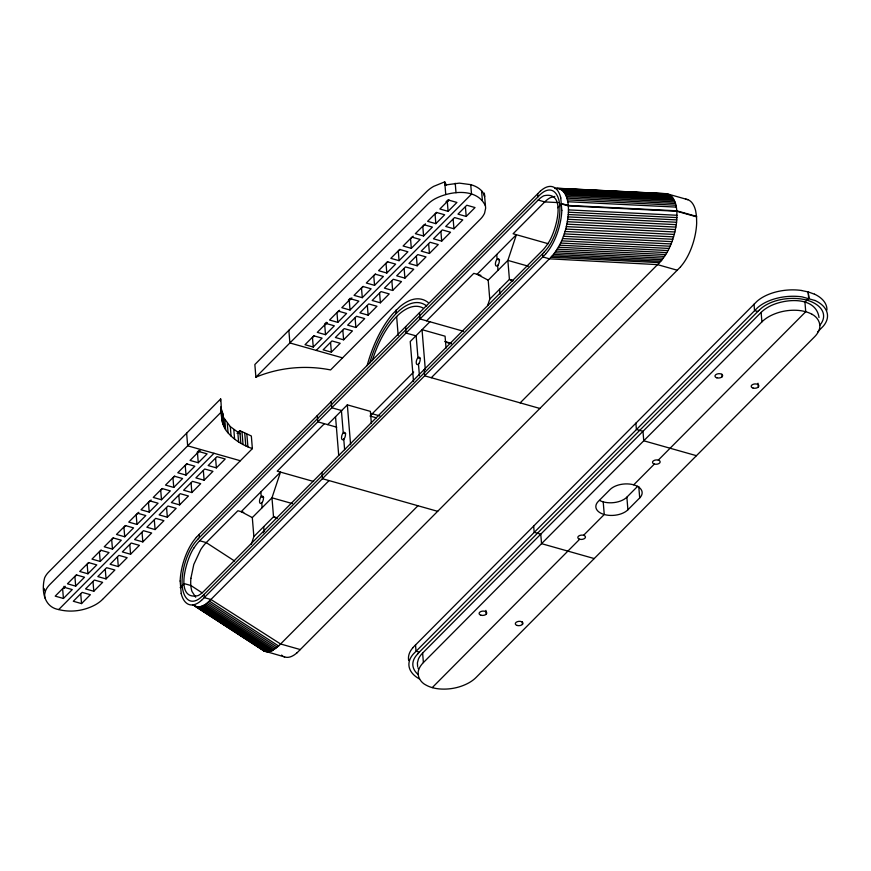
<?xml version="1.0" encoding="UTF-8"?>
<svg xmlns="http://www.w3.org/2000/svg" width="871" height="871" viewBox="0 0 871 871"><rect width="100%" height="100%" fill="white"/><g stroke="black" fill="none" stroke-linecap="round" stroke-linejoin="round"><path stroke-width="1.31" d="M180.177 581.022L181.201 593.369M561.784 210.347L560.772 198M431.276 377.72L550.973 257.25C561.621 245.698 566.781 229.933 568.24 214.527C569.101 205.24 567.903 187.232 554.805 188.474M520.161 402.87L659.521 262.628C669.668 251.686 674.72 236.847 676.571 222.257C677.322 212.6 677.921 196.225 665.782 193.645L557.233 188.267M484.548 196.737L484.32 193.079L485.648 208.147L484.592 213.123A37.682 21.285 -4.7 0 1 480.367 219.176L330.577 369.935C305.721 364.96 279.297 367.388 255.889 377.176L254.855 364.524L426.648 191.631A37.682 21.285 -4.7 0 1 433.671 186.361L444.722 181.876L446.485 185.229M819.023 317.501C815.822 295.291 782.996 298.47 768.146 307.136A37.682 21.285 -4.7 0 0 761.134 312.395L422.62 653.076A37.682 21.285 -4.7 0 0 418.385 659.129L417.405 662.875L417.623 666.533M220.439 401.085L220.657 398.94L48.83 571.877A37.682 21.285 -4.7 0 0 44.606 577.93C41.318 590.32 43.768 607.065 58.716 609.569C70.987 612.77 84.454 610.756 95.527 604.692A37.682 21.285 -4.7 0 0 102.538 599.422M220.657 398.94C222.247 410.339 219.176 423.644 228.082 432.876C234.441 440.356 243.249 445.288 252.372 448.641L102.538 599.422M190.88 578.344L193.798 564.452L200.722 549.601A37.682 17.159 -74.2 0 1 206.231 542.611L237.892 510.744L243.728 512.398M251.305 544.266L253.864 536.558L252.307 517.592L271.97 497.809L280.495 472.115L241.18 511.68L252.307 517.592M487.618 305.579L489.752 299.156L488.196 280.19L507.858 260.407L516.383 234.713L477.068 274.278L488.196 280.19M818.805 330.73C821.897 324.437 817.891 317.098 811.957 314.257M194.135 547.739C186.623 557.582 173.579 601.142 198.076 595.622A37.682 17.159 -74.2 0 0 203.803 591.311L542.317 250.63A37.682 17.159 -74.2 0 0 547.826 243.63C555.339 233.787 568.382 190.226 543.896 195.746A37.682 17.159 -74.2 0 0 538.158 200.069L199.655 540.739A37.682 17.159 -74.2 0 0 194.135 547.739M658.302 460.106L805.729 311.731L804.956 302.248L808.669 298.23L808.146 291.916L801.549 290.533M180.33 587.794L184.238 583.624L190.825 585.486L202.17 592.857M557.723 207.744L561.643 203.585L568.219 205.447L676.767 210.815L696.528 216.411L696.669 223.172A38.749 17.649 -74.2 0 1 680.534 266.787M428.086 302.455A76.866 35.003 -74.2 0 0 399.56 306.973L392.701 313.876A76.866 35.003 -74.2 0 0 367.127 365.657M412.756 647.752L756.91 301.388A38.749 21.895 -4.7 0 1 801.581 290.479M196.313 537.331L540.466 190.967M545.649 254.038L201.495 600.402M680.545 266.874L297.065 652.804M221.702 411.58L49.865 584.517A37.682 21.285 -4.7 0 0 45.64 590.571L44.65 594.316L44.867 597.974M255.889 377.176L427.694 204.271A37.682 21.285 -4.7 0 1 434.705 199.002C449.676 190.945 476.796 187.407 485.365 205.719M197.129 452.343L199.045 450.416M324.448 324.208L326.364 322.281M348.378 300.114L350.294 298.187M446.05 201.822L447.966 199.895M65.303 586.314L62.647 588.981L63.431 598.464L55.2 596.134L64.029 587.25L72.26 589.58L63.431 598.464M76.67 574.871L74.906 576.646L75.69 586.129L67.459 583.799L76.289 574.914L84.52 577.233L75.69 586.129M88.929 562.524L87.165 564.31L87.949 573.793L79.718 571.463L88.548 562.568L96.779 564.898L87.949 573.793M101.188 550.189L99.425 551.974L100.209 561.447L91.978 559.117L100.807 550.232L109.038 552.562L100.209 561.447M113.448 537.853L111.684 539.628L112.468 549.111L104.237 546.781L113.067 537.897L121.298 540.227L112.468 549.111M125.707 525.518L123.943 527.293L124.727 536.776L116.496 534.446L125.326 525.561L133.557 527.891L124.727 536.776M138.848 512.29L136.203 514.957L136.976 524.44L128.756 522.11L137.585 513.226L145.805 515.556L136.976 524.44M151.108 499.954L148.462 502.621L149.235 512.104L141.004 509.775L149.834 500.89L158.065 503.209L149.235 512.104M162.485 488.5L160.721 490.286L161.494 499.769L153.263 497.439L162.093 488.544L170.324 490.874L161.494 499.769M174.744 476.165L172.981 477.95L173.754 487.422L165.523 485.093L174.352 476.208L182.583 478.538L173.754 487.422M187.004 463.829L185.24 465.604L186.013 475.087L177.782 472.757L186.612 463.873L194.843 466.203L186.013 475.087M200.145 450.601L197.499 453.268L198.272 462.751L190.041 460.421L198.871 451.537L207.102 453.867L198.272 462.751M314.246 335.781L312.471 337.556L313.255 347.039L305.024 344.709L313.854 335.814L322.085 338.144L313.255 347.039M327.387 322.553L324.731 325.221L325.514 334.693L317.284 332.363L326.113 323.479L334.344 325.808L325.514 334.693M339.646 310.218L336.99 312.874L337.774 322.357L329.543 320.027L338.373 311.143L346.604 313.473L337.774 322.357M351.895 297.871L349.249 300.539L350.033 310.022L341.802 307.692L350.632 298.807L358.863 301.137L350.033 310.022M363.272 286.428L361.509 288.203L362.292 297.686L354.062 295.356L362.891 286.472L371.122 288.802L362.292 297.686M375.532 274.093L373.768 275.867L374.552 285.35L366.321 283.021L375.151 274.136L383.382 276.466L374.552 285.35M387.791 261.757L386.027 263.532L386.811 273.015L378.58 270.685L387.41 261.79L395.641 264.12L386.811 273.015M400.05 249.411L398.287 251.196L399.07 260.669L390.839 258.339L399.669 249.454L407.9 251.784L399.07 260.669M413.192 236.193L410.546 238.85L411.319 248.333L403.099 246.003L411.929 237.119L420.149 239.449L411.319 248.333M425.451 223.847L422.805 226.514L423.578 235.997L415.347 233.668L424.177 224.783L432.408 227.113L423.578 235.997M436.828 212.404L435.065 214.179L435.838 223.662L427.607 221.332L436.436 212.448L444.667 214.778L435.838 223.662M449.088 200.069L447.324 201.843L448.097 211.326L439.866 208.996L448.696 200.112L456.927 202.442L448.097 211.326M58.716 609.569L214.005 453.279M316.227 350.414L471.516 194.124L470.743 184.641L459.333 183.128L444.983 185.033M237.064 433.377L239.797 430.622L251.338 435.99L252.372 448.641M81.536 603.592L90.366 594.697L82.135 592.367L73.306 601.262L81.536 603.592L80.753 594.109M93.796 591.246L102.626 582.361L94.395 580.032L85.565 588.916L93.796 591.246L93.012 581.774M106.055 578.91L114.885 570.026L106.654 567.696L97.824 576.58L106.055 578.91L105.271 569.427M118.314 566.575L127.144 557.69L118.913 555.36L110.084 564.245L118.314 566.575L117.531 557.092M130.574 554.239L139.404 545.355L131.173 543.025L122.343 551.909L130.574 554.239L129.79 544.756M142.833 541.904L151.663 533.019L143.432 530.689L134.602 539.574L142.833 541.904L142.049 532.421M155.092 529.568L163.922 520.673L155.691 518.343L146.861 527.238L155.092 529.568L154.309 520.085M167.352 517.222L176.182 508.337L167.951 506.007L159.121 514.892L167.352 517.222L166.568 507.749M179.611 504.886L188.441 496.002L180.21 493.672L171.38 502.556L179.611 504.886L178.827 495.403M191.86 492.55L200.689 483.666L192.458 481.336L183.629 490.221L191.86 492.55L191.087 483.067M204.119 480.215L212.949 471.331L204.718 469.001L195.888 477.885L204.119 480.215L203.346 470.732M216.378 467.879L225.208 458.995L216.977 456.665L208.147 465.55L216.378 467.879L215.605 458.396M331.361 352.156L340.191 343.272L331.96 340.942L323.13 349.826L331.361 352.156L330.577 342.673M343.62 339.821L352.45 330.936L344.219 328.607L335.389 337.491L343.62 339.821L342.836 330.338M355.88 327.485L364.709 318.601L356.479 316.271L347.649 325.155L355.88 327.485L355.096 318.002M368.139 315.15L376.969 306.265L368.738 303.935L359.908 312.82L368.139 315.15L367.355 305.667M380.398 302.814L389.228 293.919L380.997 291.589L372.167 300.484L380.398 302.814L379.614 293.331M392.658 290.468L401.487 281.583L393.257 279.253L384.427 288.149L392.658 290.468L391.874 280.995M404.917 278.132L413.747 269.248L405.516 266.918L396.686 275.802L404.917 278.132L404.133 268.649M417.176 265.797L426.006 256.912L417.775 254.582L408.945 263.467L417.176 265.797L416.392 256.314M429.436 253.461L438.265 244.577L430.034 242.247L421.205 251.131L429.436 253.461L428.652 243.978M441.695 241.125L450.525 232.241L442.294 229.911L433.464 238.796L441.695 241.125L440.911 231.642M453.943 228.79L462.784 219.895L454.553 217.565L445.723 226.46L453.943 228.79L453.17 219.307M466.203 216.444L475.033 207.559L466.802 205.229L457.972 214.124L466.203 216.444L465.43 206.971M197.869 539.116L539.421 195.365A34.862 15.874 -74.2 0 1 559.781 205.676A34.862 15.874 -74.2 0 1 544.092 252.133M324.382 423.698L277.207 471.178L313.625 481.489M426.594 320.833L473.78 273.352L480.89 275.367M327.67 424.634L347.333 404.852L370.371 411.373L371.34 423.143M429.893 321.758L410.23 341.541L413.518 381.465M370.937 415.053L413.671 372.048M253.864 536.558L273.527 516.775L271.97 497.809L292.449 503.601M489.752 299.156L509.415 279.373L507.858 260.407L528.338 266.199M202.54 596.004L544.103 252.252M284.621 656.93L263.804 650.877L194.571 605.933C199.895 608.557 205.687 604.822 209.356 601.055L329.053 480.585M193.547 605.323L192.589 604.561L264.871 651.334L268.333 651.748L272.1 650.724L278.589 645.999L417.949 505.746M417.797 653.675L759.36 309.934M818.805 330.73A37.682 21.285 -4.7 0 1 814.581 336.783L476.078 677.464A37.682 21.285 -4.7 0 1 469.055 682.733C460.171 687.676 449.774 689.745 439.659 688.95A27.905 15.765 -4.7 0 1 432.245 687.622A27.905 15.765 -4.7 0 1 426.028 685.085C420.083 682.243 416.088 674.905 419.169 668.612A37.682 21.285 -4.7 0 1 423.404 662.559L761.907 321.878A37.682 21.285 -4.7 0 1 768.919 316.619C777.803 311.676 788.211 309.597 798.326 310.403A27.905 15.765 -4.7 0 1 812.012 314.279M432.245 687.611L579.672 539.236A3.843 2.167 -4.7 0 0 585.475 537.08A3.843 2.167 -4.7 0 0 579.77 535.469A3.843 2.167 -4.7 0 0 579.672 539.236M583.603 535.284L604.245 514.511A17.289 9.766 -4.7 0 0 627.904 509.796L639.706 497.929L638.77 486.551M603.211 501.87L604.245 514.511A17.289 9.766 -4.7 0 1 598.279 501.413L610.07 489.546A17.289 9.766 -4.7 0 1 633.729 484.831L654.371 464.058A3.843 2.167 -4.7 0 0 660.174 461.902A3.843 2.167 -4.7 0 0 654.469 460.291A3.843 2.167 -4.7 0 0 654.371 464.058M599.673 500.477A17.289 9.766 -4.7 0 0 626.87 497.156L637.757 486.203M817.553 332.025L823.139 326.309A38.749 21.895 -4.7 0 0 815.006 300.451M559.694 205.763L561.675 203.999L568.262 205.861L676.811 211.239L696.56 216.825M180.297 587.37L182.268 585.606M806.916 300.266L809.105 298.361L808.146 291.916M663.354 193.852L665.782 193.645M554.816 196.411L550.472 197.608A37.682 17.159 -74.2 0 0 544.745 201.93L513.095 233.776L548.24 243.728M556.036 188.288L666.936 193.787M559.498 188.702L668.046 194.081L687.807 199.666M560.565 189.159L669.113 194.538M561.588 189.769L670.137 195.148M562.546 190.542L671.095 195.91M563.439 191.457L671.987 196.824M564.277 192.513L672.826 197.891M565.039 193.721L673.588 199.1M565.736 195.071L674.285 200.439M566.346 196.541L674.894 201.92M566.89 198.142L675.439 203.52M567.359 199.862L675.907 205.229M567.74 201.734L676.288 207.113M558.311 202.595L544.745 201.92L538.158 200.058M568.415 209.889L676.963 215.268M568.371 212.208L676.919 217.587M568.24 214.527L676.789 219.895M568.023 216.89L676.571 222.257M567.718 219.285L676.266 224.664M567.337 221.713L675.885 227.091M566.879 224.152L675.417 229.53M566.335 226.602L674.873 231.98M565.704 229.051L674.252 234.43M565.018 231.479L673.566 236.858M564.245 233.885L672.793 239.264M563.406 236.259L671.955 241.637M562.514 238.578L671.062 243.956M561.555 240.853L670.104 246.221M560.532 243.053L669.08 248.431M559.465 245.187L668.013 250.554M558.355 247.222L666.903 252.601M557.2 249.182L665.738 254.55M556.003 251.033L664.551 256.401M554.773 252.775L663.321 258.154M553.521 254.397L662.069 259.776M552.236 255.911L660.784 261.278M550.973 257.25L659.521 262.628M677.279 270.228L657.529 264.632L549.416 258.818L542.84 256.945L542.579 253.788M757.835 311.47L754.536 310.533L754.025 304.208M499.584 259.939L497.112 259.231L496.72 254.495M513.259 280.451L509.415 279.373L512.747 281.137M463.514 331.274L420.018 318.96L419.495 312.645M444.798 341.508L451.287 343.348M446.126 342.281L451.32 343.762M415.903 335.836L406.028 333.049L405.646 326.581M420.421 358.427L417.949 357.731L416.131 335.607M539.922 408.466L424.689 375.847L424.166 369.533M696.441 455.685L643.756 440.78L642.983 431.297L636.396 429.436L635.874 423.121M342.564 357.861L289.891 342.956L288.845 330.316M370.861 413.377L379.919 415.946M369.979 416.011L376.457 417.851M341.661 410.557L331.786 407.759L331.122 401.585M336.729 427.193L317.795 421.836L317.273 415.521M345.722 433.606L343.25 432.909L341.432 410.785M437.699 511.342L322.477 478.723L321.954 472.409M594.218 558.561L541.544 543.656L540.76 534.173L534.173 532.312L533.662 525.986M240.342 460.737L187.668 445.832L186.634 433.192M263.695 497.341L261.224 496.633L260.832 491.897M277.37 517.853L273.527 516.775L276.858 518.539M199.655 540.739L206.231 542.6L234.604 561.022M419.321 652.15L416.033 651.214L415.511 644.888M300.343 649.581L280.593 643.985L210.913 599.488L204.326 597.626L204.064 594.468M808.582 292.035L814.418 294.18M470.743 184.641C476.611 186.296 483.002 189.889 484.581 196.236M814.94 300.495L802.071 296.859A38.749 21.895 -4.7 0 0 757.52 307.735L413.279 654.077A38.749 21.895 -4.7 0 0 419.626 679.032M223.128 416.861L230.303 426.616L240.058 433.78M263.804 650.877L260.091 647.523M209.356 601.055L278.589 645.999M208.082 602.264L277.316 647.207M206.775 603.363L276.009 648.307M205.458 604.322L274.692 649.265M204.152 605.127L273.385 650.071M202.867 605.781L272.1 650.724M201.582 606.281L270.816 651.225M200.33 606.619L269.564 651.562M199.1 606.804L268.333 651.748M197.902 606.826L267.136 651.769M215.834 618.791L219.242 621.001M230.586 628.361L233.994 630.571M245.339 637.942L248.747 640.152M196.748 606.695L265.982 651.628M195.104 605.857L206.449 613.217M208.724 614.697L221.201 622.798M223.477 624.267L235.965 632.379M238.229 633.848L260.93 648.579M195.703 597.245L191.958 591.431A27.905 12.706 -74.2 0 1 190.88 578.3M220.809 407.28L222.867 413.703L223.912 426.344M417.96 667.709L418.439 668.852M44.911 590.81L44.094 588.491M696.528 216.411L695.657 210.826A38.749 17.649 -74.2 0 0 685.531 199.241M396.022 310.283L396.37 313.353L396.196 310.109M761.123 312.395L761.907 321.878M758.02 383.24L758.336 387.029M721.907 374.247L722.113 376.784M626.87 497.156L627.904 509.796M537.636 193.743L537.897 196.9M497.635 265.557L498.027 270.293M499.584 289.259L499.976 294.006A3.843 1.753 -74.2 0 1 500.487 293.592M522.241 621.905L522.448 624.431M481.565 190.727L482.349 200.21M455.228 183.269L456.012 192.752M485.92 610.386L486.225 614.186M444.722 181.876L445.756 194.516M446.061 348.171L445.07 336.195L422.032 329.674L425.309 369.598M418.472 364.056L419.43 375.76M396.632 316.511L398.189 335.477M422.62 653.076L423.393 662.559M347.333 404.852L350.61 444.776M343.773 439.234L344.622 449.643M335.531 416.719L338.71 455.315M261.746 502.959L262.138 507.695M263.695 526.661L264.087 531.408M246.863 434.237L247.908 446.877M244.74 433.225L245.785 445.865M241.996 431.907L243.042 444.548M239.797 430.622L240.842 443.263M237.816 432.473L238.589 441.956M233.82 429.653L234.593 439.136M230.303 426.616L231.087 436.099M227.298 423.393L228.082 432.876M224.838 419.996L225.611 429.479M222.66 413.311L223.695 425.952M221.974 411.471L223.009 424.112M221.299 409.664L222.345 422.304M220.744 407.203L221.844 419.92M199.132 534.424L199.394 537.581M64.04 586.292L64.204 588.393M197.88 539.236A34.862 15.874 -74.2 0 0 182.191 585.693A34.862 15.874 -74.2 0 0 202.529 595.884M369.522 363.599A73.022 33.25 -74.2 0 1 426.746 306.004M372.244 360.648A69.179 31.508 -74.2 0 1 423.023 307.996M263.14 532.812A3.843 1.753 -74.2 0 1 264.599 530.994M297.065 652.717A38.749 17.649 -74.2 0 1 283.554 656.473M282.542 655.863A38.749 17.649 -74.2 0 1 281.573 655.101M561.839 210.314A38.749 17.649 -74.2 0 1 545.649 253.962M540.466 191.054A38.749 17.649 -74.2 0 1 560.815 197.935M201.495 600.315A38.749 17.649 -74.2 0 1 181.146 593.434M180.134 581.055A38.749 17.649 -74.2 0 1 196.323 537.407M418.211 674.557A34.862 19.695 -4.7 0 1 417.928 653.718M819.622 325.482A34.862 19.695 -4.7 0 0 807.003 300.179A34.862 19.695 -4.7 0 0 759.479 309.967M408.684 660.523A38.749 21.895 -4.7 0 1 412.854 647.774M814.483 294.137A38.749 21.895 -4.7 0 1 826.917 310.065M633.729 484.831A17.289 9.766 -4.7 0 1 639.706 497.929M498.136 264.936A3.843 1.753 -74.2 0 0 498.582 258.763A3.843 1.753 -74.2 0 0 495.414 263.488A3.843 1.753 -74.2 0 0 498.136 264.936M262.247 502.338A3.843 1.753 -74.2 0 0 262.694 496.165A3.843 1.753 -74.2 0 0 259.525 500.89A3.843 1.753 -74.2 0 0 262.247 502.338M418.973 363.436A3.843 1.753 -74.2 0 0 419.419 357.262A3.843 1.753 -74.2 0 0 416.24 361.988A3.843 1.753 -74.2 0 0 418.973 363.436M344.274 438.614A3.843 1.753 -74.2 0 0 344.72 432.43A3.843 1.753 -74.2 0 0 341.541 437.166A3.843 1.753 -74.2 0 0 344.274 438.614M480.977 615.231A3.843 2.167 -4.7 0 0 486.769 613.064A3.843 2.167 -4.7 0 0 481.064 611.453A3.843 2.167 -4.7 0 0 480.977 615.231M517.189 625.476A3.843 2.167 -4.7 0 0 522.981 623.32A3.843 2.167 -4.7 0 0 517.287 621.698A3.843 2.167 -4.7 0 0 517.189 625.476M716.866 377.829A3.843 2.167 -4.7 0 0 722.658 375.662A3.843 2.167 -4.7 0 0 716.953 374.051A3.843 2.167 -4.7 0 0 716.866 377.829M753.077 388.074A3.843 2.167 -4.7 0 0 758.87 385.918A3.843 2.167 -4.7 0 0 753.175 384.296A3.843 2.167 -4.7 0 0 753.077 388.074"/></g></svg>
